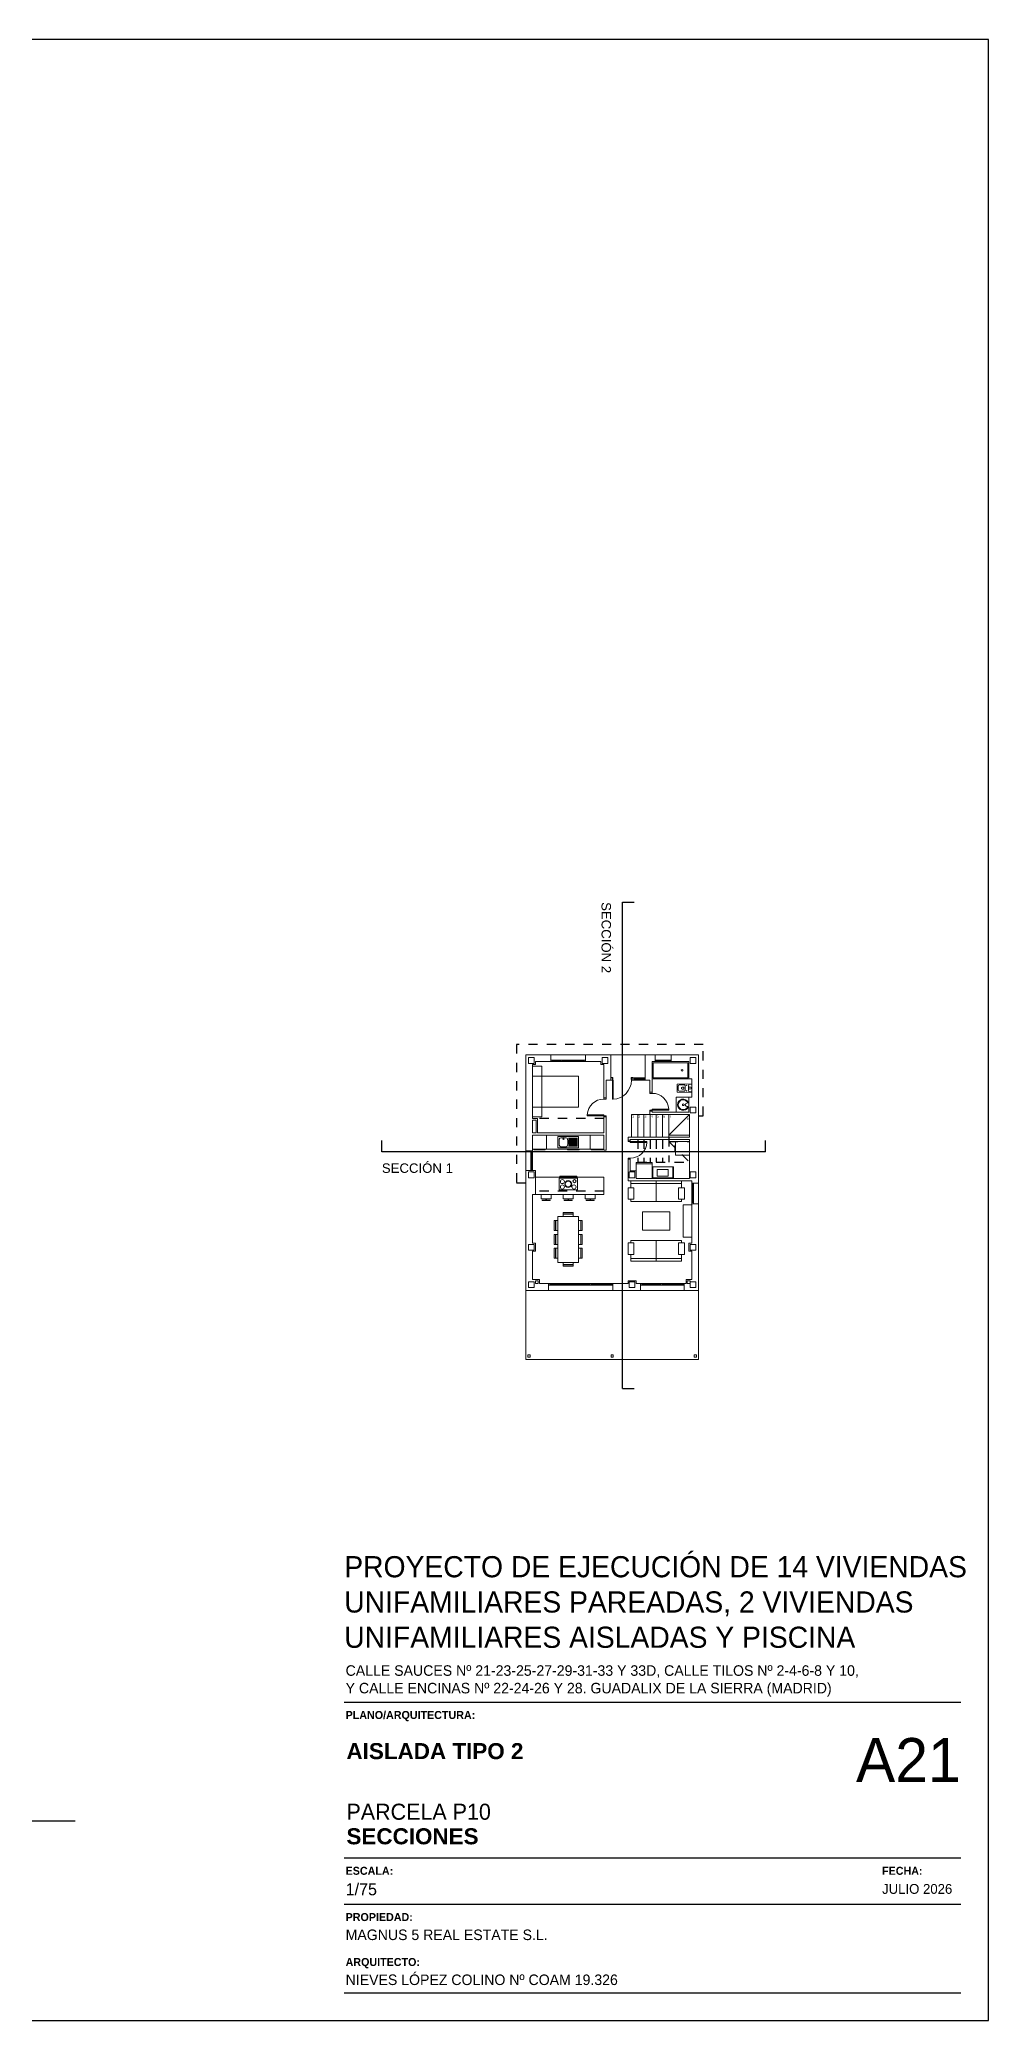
# Model space of a CAD drawing. Header units: millimetres. Extents: x 441156 to 441653, y 4514887 to 4515266.
# Drawn here: x 441418.25 to 441428.56, y 4514887.45 to 4514908.98 of the extents above; entities that cross this region are included whole.
import ezdxf
from ezdxf.enums import TextEntityAlignment as Align

# ---------------------------------------------------------------- set-up
doc = ezdxf.new("R2010")
doc.units = ezdxf.units.MM
doc.linetypes.add('CONTINUA', pattern=[0])
doc.linetypes.add('RAYITAS', pattern=[0.375, 0.25, -0.125])
doc.layers.add('01_cartela', color=6, linetype='Continuous', plot=False)
doc.layers.add('01_muebles_B', color=254, linetype='Continuous', lineweight=5)
for name, color, linetype in [('01_proyección', 4, 'RAYITAS'), ('01_seccion', 7, 'CONTINUA'), ('01_texto cartela', 5, 'Continuous'), ('01_textos', 7, 'Continuous')]:
    doc.layers.add(name, color=color, linetype=linetype)
doc.styles.add('Century Gothic', font='', dxfattribs={"height": 2})
doc.styles.add('Century Gothic_3', font='', dxfattribs={"height": 4.5})
doc.styles.add('Century Gothic_5', font='', dxfattribs={"height": 2.5})
doc.styles.add('Century Gothic_6', font='', dxfattribs={"height": 11})
doc.styles.add('NIEVES2', font='sanss___.ttf')
doc.styles.add('NIEVES3', font='swisseb.ttf')
doc.styles.get('Century Gothic').set_extended_font_data('Century Gothic')
doc.styles.get('Century Gothic_3').set_extended_font_data('Century Gothic')
doc.styles.get('Century Gothic_5').set_extended_font_data('Century Gothic')
doc.styles.get('Century Gothic_6').set_extended_font_data('Century Gothic')

# ---------------------------------------------------------------- blocks, each defined once
blk = doc.blocks.new('P725-10')
for p, q in [((-0.775, 0.1), (-0.825, 0.1)), ((-0.825, 0), (-0.775, 0)), ((-0.775, 0.1), (-0.775, 0)), ((-0.05, 0.824), (-0.091, 0.824)), ((-0.091, 0.824), (-0.091, 0.1)), ((0, 0.1), (-0.091, 0.1)), ((-0.05, 0.824), (-0.05, 0)), ((-0.05, 0), (0, 0))]:
    blk.add_line(p, q)
blk.add_arc((-0.05, 0.1), 0.725, 93.27583, 180)
blk = doc.blocks.new('lavadora')
blk.add_lwpolyline([(0.6, 0), (0, 0), (0, 0.6), (0.6, 0.6)], close=True)
blk.add_lwpolyline([(0.6, 0.45), (0.64, 0.41), (0.64, 0.19), (0.6, 0.15)])
blk = doc.blocks.new('5-fuegos')
blk.add_lwpolyline([(-0.4, -0.25), (0.4, -0.25), (0.4, 0.25), (-0.4, 0.25)], close=True)
for centre, radius in [((-0.253, 0.107), 0.089), ((0, 0), 0.152), ((0, 0), 0.127), ((0.273, 0.127), 0.0693), ((-0.253, -0.127), 0.089), ((0.253, -0.127), 0.089)]:
    blk.add_circle(centre, radius)
blk = doc.blocks.new('A$C446B5C13')
at = {"layer": '01_muebles_B', "linetype": 'CONTINUA'}
for p, q in [((0.4, 13.25), (0.4, 9.067)), ((1.5, 13.25), (0.4, 13.25)), ((0.775, 12.95), (0.775, 12.875)), ((1.5, 12.95), (0.825, 12.95)), ((0.825, 12.95, 0), (0.825, 12.825, 0)), ((1.5, 12.95), (1.5, 13.25)), ((1.5, 13.25), (3, 13.25)), ((1.5, 13.02, 0), (3, 13.02, 0)), ((1.5, 12.95, 0), (3, 12.95, 0)), ((1.55, 13.02), (1.55, 12.95)), ((1.55, 12.992), (1.95, 12.992, 0)), ((1.55, 12.978), (1.95, 12.978, 0)), ((1.95, 13.02, 0), (1.95, 12.95, 0)), ((2, 13.02, 0), (2, 12.95, 0)), ((2.05, 13.02, 0), (2.05, 12.95, 0)), ((2.05, 12.992, 0), (2.95, 12.992, 0)), ((2.05, 12.978, 0), (2.95, 12.978, 0)), ((2.95, 13.02, 0), (2.95, 12.95, 0)), ((4.1, 13.25), (3, 13.25)), ((3, 12.95), (3, 13.25)), ((3.675, 12.95), (3, 12.95, 0)), ((3.675, 12.95, 0), (3.675, 12.825, 0)), ((4.1, 13.25), (4.1, 12.15)), ((4.1, 13.25), (5.6, 13.25)), ((6.025, 13.25), (5.6, 13.25)), ((5.6, 13.25), (5.6, 12.15)), ((5.9, 12.95), (5.9, 11.622)), ((6.025, 12.95), (5.9, 12.95)), ((6.025, 12.95), (6.025, 13.25)), ((6.025, 13.25), (6.725, 13.25)), ((6.025, 13.02), (6.725, 13.02)), ((6.025, 12.95), (6.725, 12.95)), ((6.075, 12.95), (6.075, 13.02)), ((6.075, 12.992), (6.675, 12.992)), ((6.075, 12.978), (6.675, 12.978)), ((6.675, 12.95), (6.675, 13.02)), ((7.92, 13.25), (6.725, 13.25)), ((6.725, 12.95), (6.725, 13.25)), ((7.495, 12.95), (6.725, 12.95)), ((7.495, 12.95, 0), (7.495, 12.2, 0)), ((7.92, 7.67), (7.92, 13.25)), ((0.775, 12.875), (0.7, 12.875)), ((0.7, 12.825), (0.7, 10.475)), ((0.825, 12.825, 0), (0.7, 12.825, 0)), ((1.1, 12.325), (1.1, 10.975)), ((3.675, 12.825, 0), (3.8, 12.825, 0)), ((3.8, 12.825), (3.8, 11.375)), ((3.9, 12.15), (3.9, 11.375)), ((4.1, 12.15), (3.9, 12.15)), ((4.11, 12.15), (4.17, 12.15)), ((4.17, 12.18), (4.17, 12.15)), ((4.185, 12.25), (4.185, 12.19)), ((4.98, 12.25), (4.98, 12.19)), ((4.995, 12.18), (4.995, 12.15)), ((5.065, 12.25), (5.065, 12.15)), ((5.6, 12.25), (5.065, 12.25)), ((5.6, 12.15), (5.065, 12.15)), ((5.115, 12.25), (5.115, 12.15)), ((5.55, 12.217), (5.115, 12.217)), ((5.55, 12.183), (5.115, 12.183)), ((5.55, 12.25), (5.55, 12.15)), ((5.6, 12.15), (5.8, 12.15)), ((5.8, 12.15), (5.8, 11.622)), ((7.495, 12.2), (7.62, 12.2)), ((7.62, 11.4), (7.62, 12.2)), ((3.8, 11.375), (3.9, 11.375)), ((5.8, 11.622), (5.9, 11.622)), ((6.945, 11.401, 0), (7.495, 11.401, 0)), ((6.945, 10.75), (6.945, 11.401)), ((7.03, 11.886), (7.03, 11.713)), ((7.08, 11.936), (7.29, 11.939)), ((7.08, 11.663), (7.29, 11.66)), ((7.27, 11.84), (7.21, 11.84)), ((7.27, 11.76), (7.21, 11.76)), ((7.28, 11.83), (7.28, 11.77)), ((7.34, 11.889), (7.34, 11.71)), ((7.493, 11.966), (7.62, 11.968)), ((7.493, 11.634), (7.62, 11.632)), ((7.495, 11.4, 0), (7.495, 10.75, 0)), ((7.495, 11.4), (7.62, 11.4)), ((0.92, 10.475), (0.7, 10.475)), ((0.92, 10.475), (0.92, 9.85)), ((3.8, 10.55), (3.8, 9.85)), ((3.8, 10.55), (3.9, 10.55)), ((3.8, 9.85), (3.8, 10.4)), ((3.9, 10.55), (3.9, 9.1)), ((5, 9.665), (5, 10.65)), ((5.2, 10.65), (5, 10.65)), ((5.8, 10.65), (5.075, 10.65)), ((5.27, 9.665), (5.27, 10.65)), ((5.54, 9.665), (5.54, 10.65)), ((5.8, 10.797), (5.8, 10.65)), ((5.9, 10.797), (5.8, 10.797)), ((7.52, 10.65), (5.8, 10.65)), ((5.81, 9.665), (5.81, 10.65)), ((5.9, 10.797), (5.9, 10.75)), ((7.495, 10.75), (5.9, 10.75)), ((6.08, 9.665), (6.08, 10.65)), ((6.35, 9.665), (6.35, 10.65)), ((6.62, 9.665), (6.62, 10.65)), ((6.62, 9.75), (7.52, 10.65)), ((7.339, 11.06, 0), (7.338, 11.09, 0)), ((7.493, 11.171, 0), (7.478, 11.171, 0)), ((7.493, 10.978, 0), (7.478, 10.979, 0)), ((7.495, 11.169, 0), (7.495, 10.981, 0)), ((7.52, 9.665), (7.52, 10.65)), ((3.8, 9.75), (0.7, 9.75)), ((0.7, 9.75), (0.7, 9.067)), ((3.8, 9.85), (0.92, 9.85)), ((3.8, 9.85), (0.92, 9.85)), ((1.3, 9.75), (1.3, 9.15)), ((1.8, 9.2), (1.8, 9.69)), ((1.8, 9.69), (2.7, 9.69)), ((2.259, 9.62), (2.655, 9.62)), ((2.259, 9.595), (2.655, 9.595)), ((2.259, 9.57), (2.655, 9.57)), ((2.259, 9.545), (2.655, 9.545)), ((2.259, 9.52), (2.655, 9.52)), ((2.259, 9.495), (2.655, 9.495)), ((2.7, 9.69), (2.7, 9.2)), ((3.2, 9.75), (3.2, 9.15)), ((3.8, 9.75), (3.8, 9.1)), ((7.52, 9.665), (4.85, 9.665)), ((4.85, 9.665), (4.85, 9.532)), ((4.95, 9.532), (4.85, 9.532)), ((7.52, 9.565), (4.95, 9.565)), ((4.95, 9.565), (4.95, 9.532)), ((6.62, 9.75), (7.52, 9.75)), ((7.52, 7.87), (7.52, 9.565)), ((0.7, 9.067, 0), (0.4, 9.067, 0)), ((0.4, 9.067), (0.4, 8.217)), ((0.63, 9.067), (0.63, 8.217)), ((0.63, 9.017), (0.7, 9.017)), ((0.658, 8.267), (0.658, 9.017)), ((0.672, 8.267), (0.672, 9.017)), ((3.8, 9.15), (0.7, 9.15)), ((0.7, 9.067), (0.7, 8.217)), ((2.7, 9.2), (1.8, 9.2)), ((2.259, 9.47), (2.655, 9.47)), ((2.259, 9.445), (2.655, 9.445)), ((2.259, 9.42), (2.655, 9.42)), ((2.259, 9.395), (2.655, 9.395)), ((2.259, 9.37), (2.655, 9.37)), ((2.259, 9.345), (2.655, 9.345)), ((2.259, 9.32), (2.655, 9.32)), ((2.259, 9.295), (2.655, 9.295)), ((2.259, 9.27), (2.655, 9.27)), ((3.8, 9.1), (3.9, 9.1)), ((4.85, 8.707), (4.85, 7.77)), ((4.95, 8.707), (4.85, 8.707)), ((4.95, 8.707), (4.95, 8.205)), ((0.4, 8.217), (0.4, 3)), ((0.825, 8.217, 0), (0.4, 8.217, 0)), ((0.63, 8.267), (0.7, 8.267)), ((0.825, 8.217, 0), (0.825, 7.175, 0)), ((3.8, 7.925), (0.825, 7.925)), ((3.8, 7.175), (3.8, 7.925)), ((7.62, 7.77), (4.85, 7.77)), ((4.95, 8.205), (5.2, 8.205)), ((5.9, 8.5), (5.2, 8.5)), ((5.2, 8.205), (5.2, 7.87)), ((7.52, 7.87), (5.2, 7.87)), ((5.925, 7.895), (5.925, 8.37)), ((5.925, 7.895), (6.795, 7.895)), ((6.075, 7.77), (6.075, 6.87)), ((6.795, 7.895), (6.795, 8.37)), ((7.62, 7.67), (7.62, 7.77)), ((0.7, 7.175), (0.7, 5.055)), ((0.825, 7.175), (0.7, 7.175)), ((3.8, 7.175), (0.825, 7.175)), ((7.175, 7.655), (4.975, 7.655)), ((7.92, 7.67, 0), (7.62, 7.67, 0)), ((7.62, 7.67, 0), (7.62, 6.77, 0)), ((7.62, 7.62, 0), (7.69, 7.62, 0)), ((7.648, 6.82, 0), (7.648, 7.62, 0)), ((7.662, 6.82, 0), (7.662, 7.62, 0)), ((7.69, 7.67, 0), (7.69, 6.77, 0)), ((7.92, 7.67, 0), (7.92, 6.77, 0)), ((7.62, 6.82, 0), (7.69, 6.82, 0)), ((7.62, 5.055), (7.62, 6.77, 0)), ((7.92, 6.77, 0), (7.62, 6.77, 0)), ((7.92, 3), (7.92, 6.77)), ((6.075, 4.27), (6.075, 5.17)), ((0.7, 4.705), (0.7, 3.47)), ((7.175, 4.385), (4.975, 4.385)), ((7.495, 4.705, 0), (7.495, 5.055, 0)), ((7.495, 5.055, 0), (7.62, 5.055, 0)), ((7.62, 4.705, 0), (7.495, 4.705, 0)), ((7.62, 3.47), (7.62, 4.705)), ((0.7, 3.47), (0.995, 3.47)), ((0.995, 3.47), (0.995, 3.3)), ((7.62, 3.47), (7.375, 3.47)), ((7.375, 3.47), (7.375, 3.3, 0)), ((0.4, 3), (1.395, 3)), ((0.4, 3), (0.4, 0)), ((0.995, 3.3), (1.395, 3.3)), ((1.395, 3.3), (1.395, 3)), ((4.195, 3.3, 0), (1.395, 3.3)), ((4.195, 3.23, 0), (1.395, 3.23)), ((1.395, 3), (4.195, 3, 0)), ((1.445, 3.3), (1.445, 3.23)), ((1.445, 3.272, 0), (3.145, 3.272, 0)), ((1.445, 3.258, 0), (3.145, 3.258, 0)), ((3.145, 3.3, 0), (3.145, 3.23, 0)), ((3.195, 3.3, 0), (3.195, 3.23, 0)), ((3.245, 3.3, 0), (3.245, 3.23, 0)), ((4.145, 3.272, 0), (3.245, 3.272, 0)), ((4.145, 3.258, 0), (3.245, 3.258, 0)), ((4.145, 3.3, 0), (4.145, 3.23, 0)), ((4.195, 3.3, 0), (4.85, 3.3, 0)), ((4.195, 3.3, 0), (4.195, 3, 0)), ((4.195, 3, 0), (5.395, 3, 0)), ((5.2, 3.3), (5.395, 3.3)), ((5.395, 3.3, 0), (5.2, 3.3, 0)), ((7.295, 3.3, 0), (5.395, 3.3, 0)), ((5.395, 3.3, 0), (5.395, 3, 0)), ((7.295, 3.23, 0), (5.395, 3.23, 0)), ((7.295, 3, 0), (5.395, 3, 0)), ((5.445, 3.3, 0), (5.445, 3.23, 0)), ((5.445, 3.272, 0), (6.246, 3.272, 0)), ((5.445, 3.258, 0), (6.246, 3.258, 0)), ((6.246, 3.3, 0), (6.246, 3.23, 0)), ((6.295, 3.3, 0), (6.295, 3.23, 0)), ((6.345, 3.3, 0), (6.345, 3.23, 0)), ((7.245, 3.272, 0), (6.345, 3.272, 0)), ((7.245, 3.258, 0), (6.345, 3.258, 0)), ((7.245, 3.3, 0), (7.245, 3.23, 0)), ((7.295, 3.3), (7.375, 3.3)), ((7.295, 3.3, 0), (7.295, 3, 0)), ((7.295, 3), (7.92, 3)), ((7.92, 3), (7.92, 0)), ((0.4, 0, 0), (7.92, 0))]:
    blk.add_line(p, q, dxfattribs=at)
for points in [[(0.775, 12.875), (0.525, 12.875), (0.525, 13.125), (0.775, 13.125), (0.775, 12.875)], [(3.975, 12.875), (3.725, 12.875), (3.725, 13.125), (3.975, 13.125), (3.975, 12.875)], [(7.495, 12.2), (7.495, 12.95), (5.9, 12.95), (5.9, 12.2)], [(7.545, 13.125), (7.795, 13.125), (7.795, 12.875), (7.545, 12.875), (7.545, 13.125)], [(2.7, 10.975), (0.7, 10.975), (0.7, 12.325), (2.7, 12.325)], [(0.701, 12.325), (0.701, 12.755), (1.1, 12.755), (1.1, 12.325)], [(4.185, 12.26), (4.185, 12.25), (4.1, 12.25), (4.1, 12.26)], [(4.17, 12.15), (4.1, 12.15), (4.1, 12.25), (4.17, 12.25)], [(4.17, 12.15), (4.17, 12.14), (4.1, 12.14), (4.1, 12.15)], [(4.185, 12.19), (4.185, 12.18), (4.17, 12.18), (4.17, 12.19)], [(4.17, 12.14), (4.17, 11.315), (4.21, 11.315), (4.21, 12.14)], [(4.98, 12.26), (4.98, 12.25), (5.065, 12.25), (5.065, 12.26)], [(4.98, 12.19), (4.98, 12.18), (4.995, 12.18), (4.995, 12.19)], [(4.995, 12.15), (4.995, 12.14), (5.065, 12.14), (5.065, 12.15)], [(7.445, 12.25), (7.445, 12.9), (5.95, 12.9), (5.95, 12.25)], [(0.7, 10.405), (0.85, 10.405), (0.85, 9.85), (0.7, 9.85)], [(0.701, 10.975), (0.701, 10.544), (1.1, 10.544), (1.1, 10.975)], [(7.545, 10.975), (7.795, 10.975), (7.795, 10.725), (7.545, 10.725), (7.545, 10.975)], [(2.225, 9.13), (2.225, 9.11), (2.725, 9.11), (2.725, 9.13)], [(3.25, 9.13), (3.25, 9.11), (3.75, 9.11), (3.75, 9.13)], [(0.775, 7.905), (0.525, 7.905), (0.525, 8.155), (0.775, 8.155), (0.775, 7.905)], [(2.618, 7.945), (1.883, 7.945), (1.883, 7.965), (2.618, 7.965)], [(5.15, 7.905), (4.9, 7.905), (4.9, 8.155), (5.15, 8.155), (5.15, 7.905)], [(5.2, 8.57), (5.2, 7.87), (5.9, 7.87), (5.9, 8.57)], [(5.9, 8.37), (6.82, 8.37), (6.82, 7.87), (5.9, 7.87)], [(7.545, 7.905), (7.795, 7.905), (7.795, 8.155), (7.545, 8.155), (7.545, 7.905)], [(1.468, 6.913), (1.468, 6.933), (1.118, 6.933), (1.118, 6.913)], [(1.303, 6.933), (1.303, 6.989), (1.283, 6.989), (1.283, 6.933)], [(2.075, 6.913), (2.075, 6.933), (2.425, 6.933), (2.425, 6.913)], [(2.241, 6.933), (2.241, 6.989), (2.261, 6.989), (2.261, 6.933)], [(3.032, 6.913), (3.032, 6.933), (3.382, 6.933), (3.382, 6.913)], [(3.198, 6.933), (3.198, 6.989), (3.218, 6.989), (3.218, 6.933)], [(4.85, 7.47), (4.85, 6.97), (5.1, 6.97), (5.1, 7.47)], [(7.3, 7.47), (7.3, 6.97), (7.05, 6.97), (7.05, 7.47)], [(1.637, 5.611), (1.637, 6.043), (1.695, 6.043), (1.695, 5.611)], [(1.706, 5.611), (1.706, 6.043), (1.8, 6.043), (1.8, 5.611)], [(1.8, 4.222), (1.8, 6.222), (2.7, 6.222), (2.7, 4.222)], [(2.034, 6.385), (2.466, 6.385), (2.466, 6.327), (2.034, 6.327)], [(2.034, 6.316), (2.466, 6.316), (2.466, 6.222), (2.034, 6.222)], [(2.794, 5.611), (2.794, 6.043), (2.7, 6.043), (2.7, 5.611)], [(2.863, 5.611), (2.863, 6.043), (2.805, 6.043), (2.805, 5.611)], [(6.67, 5.62), (6.67, 6.42), (5.481, 6.42), (5.481, 5.62)], [(7.62, 5.321), (7.246, 5.321), (7.246, 6.718), (7.62, 6.718)], [(1.637, 5.006), (1.637, 5.438), (1.695, 5.438), (1.695, 5.006)], [(1.706, 5.006), (1.706, 5.438), (1.8, 5.438), (1.8, 5.006)], [(2.794, 5.006), (2.794, 5.438), (2.7, 5.438), (2.7, 5.006)], [(2.863, 5.006), (2.863, 5.438), (2.805, 5.438), (2.805, 5.006)], [(0.775, 4.755), (0.525, 4.755), (0.525, 5.005), (0.775, 5.005), (0.775, 4.755)], [(1.637, 4.401), (1.637, 4.833), (1.695, 4.833), (1.695, 4.401)], [(1.706, 4.401), (1.706, 4.833), (1.8, 4.833), (1.8, 4.401)], [(2.794, 4.401), (2.794, 4.833), (2.7, 4.833), (2.7, 4.401)], [(2.863, 4.401), (2.863, 4.833), (2.805, 4.833), (2.805, 4.401)], [(4.85, 4.569), (4.85, 5.069), (5.1, 5.069), (5.1, 4.569)], [(7.3, 4.569), (7.3, 5.069), (7.05, 5.069), (7.05, 4.569)], [(7.545, 4.755), (7.795, 4.755), (7.795, 5.005), (7.545, 5.005), (7.545, 4.755)], [(2.034, 4.128), (2.466, 4.128), (2.466, 4.222), (2.034, 4.222)], [(2.034, 4.059), (2.466, 4.059), (2.466, 4.117), (2.034, 4.117)], [(0.775, 3.125), (0.525, 3.125), (0.525, 3.375), (0.775, 3.375), (0.775, 3.125)], [(0.825, 3.42), (0.945, 3.42), (0.945, 3.3), (0.825, 3.3)], [(5.15, 3.125), (4.9, 3.125), (4.9, 3.375), (5.15, 3.375), (5.15, 3.125)], [(7.425, 3.42), (7.545, 3.42), (7.545, 3.3), (7.425, 3.3)], [(7.545, 3.125), (7.795, 3.125), (7.795, 3.375), (7.545, 3.375), (7.545, 3.125)], [(7.73, 0.2), (7.83, 0.2), (7.83, 0.1), (7.73, 0.1)]]:
    blk.add_lwpolyline(points, close=True, dxfattribs=at)
for points in [[(4.995, 12.25), (4.995, 12.15)], [(5.065, 12.15), (5.065, 12.25)], [(4.975, 7.47), (4.975, 7.77), (7.175, 7.77), (7.175, 7.47)], [(1.076, 7.175), (1.076, 6.989), (1.51, 6.989), (1.51, 7.175)], [(2.468, 7.175), (2.468, 6.989), (2.034, 6.989), (2.034, 7.175)], [(3.425, 7.175), (3.425, 6.989), (2.991, 6.989), (2.991, 7.175)], [(7.175, 6.97), (7.175, 6.87), (4.975, 6.87), (4.975, 6.97)], [(7.175, 5.069), (7.175, 5.17), (4.975, 5.17), (4.975, 5.069)], [(4.975, 4.569), (4.975, 4.27), (7.175, 4.27), (7.175, 4.569)], [(4.85, 3.3), (4.85, 3.425), (5.2, 3.425), (5.2, 3.3)]]:
    blk.add_lwpolyline(points, dxfattribs=at)
at = {"layer": '01_muebles_B', "linetype": 'CONTINUA', "flags": 128}
blk.add_lwpolyline([(7.62, 11.981, 0.414214), (7.616, 11.985), (7.615, 11.985), (6.995, 11.975, 0.436396), (6.99, 11.971), (6.99, 11.629, 0.436396), (6.995, 11.625), (7.615, 11.615), (7.616, 11.615, 0.414214), (7.62, 11.619)], format="xyb", close=True, dxfattribs=at)
at = {"layer": '01_muebles_B', "linetype": 'CONTINUA', "elevation": 0}
for points in [[(0.753, 9.13), (0.753, 9.11), (1.253, 9.11), (1.253, 9.13)], [(6.124, 8.263), (6.596, 8.263), (6.596, 7.977), (6.124, 7.977)], [(0.59, 0.2), (0.49, 0.2), (0.49, 0.1), (0.59, 0.1)], [(4.21, 0.2), (4.11, 0.2), (4.11, 0.1), (4.21, 0.1)]]:
    blk.add_lwpolyline(points, close=True, dxfattribs=at)
blk.add_lwpolyline([(0.7, 5.055), (0.825, 5.055), (0.825, 4.705), (0.7, 4.705)], dxfattribs=at)
at = {"layer": '01_muebles_B', "linetype": 'CONTINUA'}
for centre, radius in [((7.202, 12.575), 0.035), ((7.4, 11.92), 0.01), ((7.4, 11.68), 0.01), ((7.54, 11.8), 0.051), ((7.248, 11.075, 0), 0.036), ((2.042, 9.594), 0.0275)]:
    blk.add_circle(centre, radius, dxfattribs=at)
for centre, radius, start, end in [((4.169, 12.14), 0.827, 272.88562, 359.95054), ((7.248, 11.075, 0), 0.243, 24.87491, 335.12509), ((7.08, 11.886), 0.05, 90.92405, 180), ((7.08, 11.713), 0.05, 180, 269.07595), ((7.248, 11.075, 0), 0.213, 22.06562, 338.05639), ((7.21, 11.8), 0.04, 90, 270), ((7.27, 11.83), 0.01, 0, 90), ((7.27, 11.77), 0.01, 270, 0), ((7.29, 11.889), 0.05, 0, 90.92405), ((7.29, 11.71), 0.05, 269.07595, 0), ((10.465, 11.8), 2.982, 176.93593, 183.06407), ((7.494, 11.959), 0.007, 90.92405, 176.93593), ((7.494, 11.641), 0.007, 183.06407, 269.07595), ((7.386, 11.075, 0), 0.0498, 135.69557, 162.59035), ((7.386, 11.075, 0), 0.0498, 197.95324, 224.30443), ((7.453, 11.009, 0), 0.143, 106.81645, 135.69557), ((7.453, 11.14, 0), 0.143, 224.30443, 253.18355), ((7.492, 10.879, 0), 0.279, 89.38301, 106.81645), ((7.492, 11.271, 0), 0.279, 253.18355, 270.61699), ((7.479, 11.183, 0), 0.0128, 210.52909, 266.21401), ((7.479, 10.966, 0), 0.0128, 93.78599, 149.47091), ((7.493, 11.169, 0), 0.0027, 0, 83.31595), ((7.493, 10.981, 0), 0.0027, 276.68405, 0), ((2.6, 9.445), 0.75, 169.88522, 190.11478), ((1.936, 9.564), 0.075, 99.07872, 169.88522), ((2.042, 8.897), 0.75, 80.92128, 99.07872), ((2.149, 9.564), 0.075, 10.11478, 80.92128), ((1.484, 9.445), 0.75, 349.88522, 10.11478), ((1.936, 9.327), 0.075, 190.11478, 260.92128), ((2.042, 9.993), 0.75, 260.92128, 279.07872), ((2.149, 9.327), 0.075, 279.07872, 349.88522)]:
    blk.add_arc(centre, radius, start, end, dxfattribs=at)
at = {"layer": '01_proyección', "color": 120, "ltscale": 0.25}
for p, q in [((3.8, 10.475), (0.92, 10.475)), ((5.27, 9.565), (5.27, 8.58)), ((5.54, 9.565), (5.54, 8.58)), ((5.81, 9.565), (5.81, 8.58)), ((6.08, 9.565), (6.08, 8.58)), ((6.35, 9.565), (6.35, 8.58)), ((6.62, 9.665), (6.62, 8.58)), ((6.62, 9.48), (7.52, 9.48)), ((6.62, 9.48), (7.52, 8.58)), ((5.27, 8.58), (7.495, 8.58)), ((3.8, 7.325), (0.825, 7.325))]:
    blk.add_line(p, q, dxfattribs=at)
at = {"layer": '01_proyección', "color": 120, "ltscale": 0.25, "elevation": 0}
blk.add_lwpolyline([(7.92, 10.6), (8.12, 10.6), (8.12, 13.7), (0, 13.7), (0, 7.68), (0.4, 7.68)], dxfattribs=at)
at = {"layer": '01_muebles_B', "linetype": 'CONTINUA', "xscale": -1}
for p, rotation in [((3.9, 10.55), 89.9999999953176), ((4.85, 9.532), 269.9999999989208)]:
    blk.add_blockref('P725-10', p, dxfattribs=dict(at, rotation=rotation))
at = {"layer": '01_muebles_B', "linetype": 'CONTINUA'}
for name, p, rotation in [('P725-10', (5.8, 10.797), 270.0000000010788), ('lavadora', (7.52, 9.48, 0), 180), ('5-fuegos', (2.25, 7.627), 0.004195340002118353)]:
    blk.add_blockref(name, p, dxfattribs=dict(at, rotation=rotation))
at = {"layer": '01_muebles_B', "linetype": 'CONTINUA', "style": 'NIEVES2'}
for s, p in [('1', (5.069, 10.517)), ('2', (5.339, 10.517)), ('3', (5.609, 10.517)), ('4', (5.879, 10.517)), ('5', (6.149, 10.517)), ('6', (6.419, 10.517)), ('7', (6.689, 10.517)), ('8', (7.445, 10.416))]:
    blk.add_text(s, height=0.103, dxfattribs=at).set_placement(p, align=Align.CENTER)

msp = doc.modelspace()

# ---------------------------------------------------------------- linework, layer by layer
at = {"layer": '01_cartela', "color": 1}
msp.add_lwpolyline([(441397.922, 4514908.981), (441397.922, 4514887.446), (441428.56, 4514887.446), (441428.56, 4514908.981)], close=True, dxfattribs=at)
at = {"layer": '01_seccion'}
for p, q in [((441424.584, 4514894.316, 0), (441424.584, 4514899.604, 0)), ((441424.584, 4514899.604, 0), (441424.709, 4514899.604, 0)), ((441421.968, 4514896.889, 0), (441421.968, 4514897.014, 0)), ((441426.136, 4514896.889, 0), (441421.968, 4514896.889, 0)), ((441426.136, 4514896.889, 0), (441426.136, 4514897.014, 0)), ((441424.584, 4514894.316, 0), (441424.709, 4514894.316, 0)), ((441418.636, 4514889.613, 0), (441414.303, 4514889.613, 0))]:
    msp.add_line(p, q, dxfattribs=at)
at = {"layer": '01_texto cartela'}
for p, q in [((441421.559, 4514890.907), (441428.26, 4514890.907)), ((441421.559, 4514889.213), (441428.26, 4514889.213)), ((441421.559, 4514888.71), (441428.26, 4514888.71)), ((441421.559, 4514887.746), (441428.26, 4514887.746))]:
    msp.add_line(p, q, dxfattribs=at)

# ---------------------------------------------------------------- block references
at = {"layer": '01_muebles_B', "linetype": 'CONTINUA', "xscale": 0.25, "yscale": 0.25, "zscale": 0.25}
msp.add_blockref('A$C446B5C13', (441423.431, 4514894.632, 0), dxfattribs=at)

# ---------------------------------------------------------------- texts
at = {"layer": '01_texto cartela'}
for s, insert, char_height, width, attachment_point, style in [('\\PPROYECTO DE EJECUCIÓN DE 14 VIVIENDAS UNIFAMILIARES PAREADAS, 2 VIVIENDAS UNIFAMILIARES AISLADAS Y PISCINA', (441421.559, 4514892.877), 0.23, 6.82217, 1, 'Century Gothic_3'), ('CALLE SAUCES Nº 21-23-25-27-29-31-33 Y 33D, CALLE TILOS Nº 2-4-6-8 Y 10, \\PY CALLE ENCINAS Nº 22-24-26 Y 28. GUADALIX DE LA SIERRA (MADRID)', (441421.574, 4514891.307), 0.11455, 9.24681, 1, 'Century Gothic'), ('{\\fCentury Gothic|b1|i0|c0|p34;PLANO/ARQUITECTURA: }', (441421.574, 4514890.81), 0.08701, 2.11715, 1, 'Century Gothic'), ('\\pt2.3273;\\PPARCELA P10', (441421.583, 4514889.625), 0.17455, 7.00908, 7, 'Century Gothic_5'), ('\\pt2.3273;SECCIONES', (441421.583, 4514889.358), 0.17455, 7.00908, 7, 'NIEVES3'), ('{\\fCentury Gothic|b1|i0|c0|p34;ESCALA: }', (441421.574, 4514889.116), 0.08701, 2.11715, 1, 'Century Gothic'), ('{\\fCentury Gothic|b1|i0|c0|p34;FECHA: }', (441427.405, 4514889.116), 0.08701, 2.11715, 1, 'Century Gothic'), ('1/75', (441421.574, 4514888.937), 0.1309, 2.11715, 1, 'Century Gothic'), ('JULIO 2026', (441427.405, 4514888.929), 0.1069, 3.50438, 1, 'Century Gothic'), ('{\\fCentury Gothic|b1|i0|c0|p34;PROPIEDAD:}', (441421.574, 4514888.613), 0.08701, 0.83709, 1, 'Century Gothic'), ('MAGNUS 5 REAL ESTATE S.L.', (441421.574, 4514888.434), 0.11455, 4.88231, 1, 'Century Gothic'), ('{\\fCentury Gothic|b1|i0|c0|p34;ARQUITECTO:}', (441421.574, 4514888.124), 0.08701, 0.83709, 1, 'Century Gothic'), ('NIEVES LÓPEZ COLINO Nº COAM 19.326', (441421.574, 4514887.945), 0.11455, 3.65153, 1, 'Century Gothic')]:
    msp.add_mtext(s, dxfattribs=dict(at, insert=insert, char_height=char_height, width=width, attachment_point=attachment_point, style=style))
at = {"layer": '01_texto cartela', "color": 1}
for s, insert, char_height, width, attachment_point, style in [('\\pt2.3273;AISLADA TIPO 2 ', (441421.583, 4514890.284), 0.17455, 7.00908, 7, 'NIEVES3'), ('A21', (441428.26, 4514890.516), 0.4786, 1.04985, 3, 'Century Gothic_6')]:
    msp.add_mtext(s, dxfattribs=dict(at, insert=insert, char_height=char_height, width=width, attachment_point=attachment_point, style=style))
at = {"layer": '01_textos', "insert": (441424.354, 4514899.604, 0), "char_height": 0.10256, "width": 5.45594, "attachment_point": 7, "rotation": 270, "style": 'NIEVES2'}
msp.add_mtext('\\pt1.3674;SECCIÓN 2', dxfattribs=at)
at = {"layer": '01_textos', "insert": (441421.968, 4514896.659, 0), "char_height": 0.10256, "width": 5.45594, "attachment_point": 7, "style": 'NIEVES2'}
msp.add_mtext('\\pt1.3674;SECCIÓN 1', dxfattribs=at)

doc.saveas('drawing.dxf')
